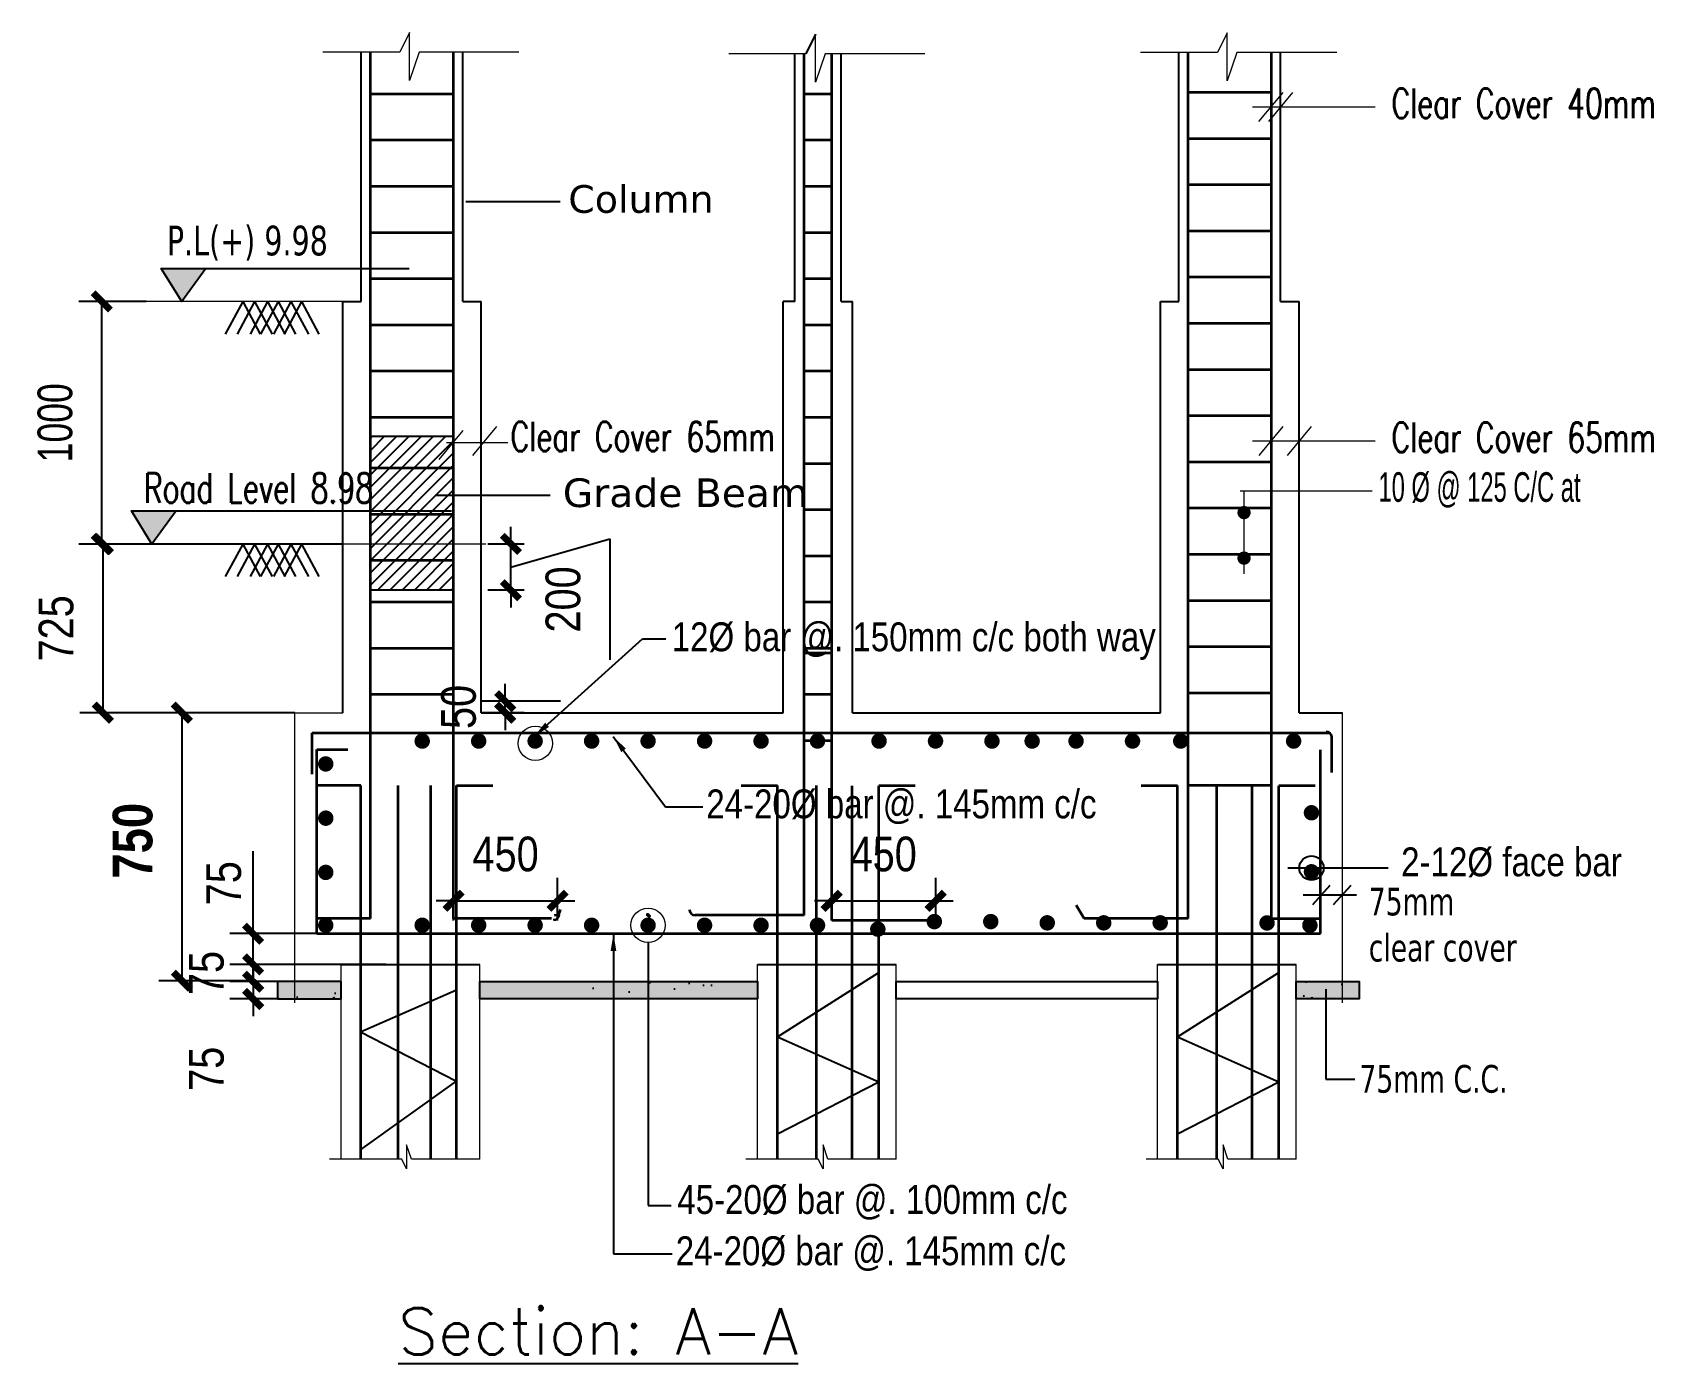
# Model space of a CAD drawing. Header units: millimetres. Extents: x 6239764 to 13047540, y 367704 to 979893.
# Drawn here: x 6240347 to 6247361, y 475614 to 481377 of the extents above; entities that cross this region are included whole.
import ezdxf

# ---------------------------------------------------------------- set-up
doc = ezdxf.new("R2010")
doc.units = ezdxf.units.MM
doc.header["$LTSCALE"] = 300
doc.linetypes.add('DASHED2', pattern=[0.375, 0.25, -0.125])
for name, color, linetype, lineweight in [('covering', 7, 'Continuous', 15), ('dimension', 194, 'Continuous', 20), ('ROD', 10, 'Continuous', 35)]:
    doc.layers.add(name, color=color, linetype=linetype, lineweight=lineweight)
doc.layers.add('DIM', color=4, linetype='Continuous')
doc.styles.add('AFTXT', font='')
doc.styles.add('NARROW', font='ARIALN.TTF')
doc.styles.get("Standard").update_dxf_attribs({"font": 'txt8.shx', "width": 0.7, "bigfont": 'hztxt_ii.shx'})
doc.styles.add('TEXT', font='swisscl.ttf')
doc.styles.add('ver', font='verdana.ttf')
doc.styles.get('AFTXT').set_extended_font_data('Romans.shx')
doc.linetypes.add('ZIGZAG', pattern='A,0.0001,-0.2,[131,ltypeshp.shx,S=0.2,R=0,X=-0.2,Y=0],-0.4,[131,ltypeshp.shx,S=0.2,R=180,X=0.2,Y=0],-0.2', length=0.8001)
doc.dimstyles.new('1_8 N1', dxfattribs={"dimscale": 1.5, "dimtxt": 48, "dimasz": 36, "dimexe": 18, "dimexo": 18, "dimgap": 15, "dimtad": 1, "dimdec": 1, "dimzin": 3, "dimdsep": 46, "dimlunit": 4, "dimtxsty": 'TEXT', "dimblk": 'ARCHTICK', "dimcen": 5, "dimdle": 18, "dimclrd": 8, "dimclre": 8, "dimclrt": 256, "dimadec": 0, "dimazin": 0, "dimtfac": 1, "dimtdec": 1, "dimtix": 1, "dimtmove": 0, "dimatfit": 3, "dimfxl": 0.18, "dimtvp": 0.75, "dimtolj": 1, "dimtzin": 0, "dimlwe": -1, "dimarcsym": 0})
doc.dimstyles.new('IED-2', dxfattribs={"dimscale": 50, "dimtxt": 3, "dimasz": 0.5, "dimexe": 2, "dimexo": 0, "dimgap": 2.5, "dimtad": 1, "dimdec": 0, "dimzin": 0, "dimdsep": 46, "dimtxsty": 'AFTXT', "dimblk": '_DOT7', "dimcen": 0.09, "dimclre": 7, "dimclrt": 3, "dimadec": 0, "dimazin": 0, "dimtfac": 1, "dimtdec": 0, "dimtix": 1, "dimtmove": 0, "dimatfit": 3, "dimldrblk": '_DOT7', "dimfxl": 1, "dimtolj": 1, "dimtzin": 0, "dimarcsym": 0})

# ---------------------------------------------------------------- blocks, each defined once
blk = doc.blocks.new('_ArchTick')
at = {"color": 0, "linetype": 'ByBlock', "const_width": 0.4}
blk.add_lwpolyline([(-0.5, -0.5), (0.5, 0.5)], dxfattribs=at)
blk = doc.blocks.new('*D693')
at = {"color": 7, "lineweight": -2, "transparency": 16777216}
for p, q in [((6240839.3, 480212.1), (6240547.7, 480212.1)), ((6240786.1, 479162.1), (6240547.7, 479162.1))]:
    blk.add_line(p, q, dxfattribs=at)
at = {"color": 0, "lineweight": -2, "transparency": 16777216}
blk.add_line((6240647.7, 479162.1), (6240647.7, 480212.1), dxfattribs=at)
at = {"layer": 'Defpoints', "color": 0, "transparency": 16777216}
for p in [(6240647.7, 480212.1), (6240839.3, 480212.1), (6240786.1, 479162.1)]:
    blk.add_point(p, dxfattribs=at)
at = {"color": 0, "lineweight": -2, "transparency": 16777216, "xscale": 75, "yscale": 75, "zscale": 75}
for p, rotation in [((6240647.7, 480212.1), 90), ((6240647.7, 479162.1), 270)]:
    blk.add_blockref('_ArchTick', p, dxfattribs=dict(at, rotation=rotation))
at = {"color": 3, "transparency": 16777216, "insert": (6240445.9, 479687.1), "char_height": 150, "attachment_point": 5, "rotation": 90, "style": 'NARROW'}
blk.add_mtext('\\A1;{\\fSwis721 LtCn BT|b0|i0|c0|p34;1000}', dxfattribs=at)
blk = doc.blocks.new('_DOT7')
at = {"color": 7, "linetype": 'Continuous'}
blk.add_line((-0.5, 0), (-1, 0), dxfattribs=at)
at = {"color": 7, "linetype": 'Continuous', "const_width": 0.5}
blk.add_lwpolyline([(-0.25, 0, 1), (0.25, 0, 1), (-0.25, 0, 1)], format="xyb", dxfattribs=at)
blk = doc.blocks.new('*D694')
at = {"color": 7, "lineweight": -2, "transparency": 16777216}
for p, q in [((6241483.5, 478431.8), (6240894.6, 478431.8)), ((6241298.7, 477271.3), (6240894.6, 477271.3))]:
    blk.add_line(p, q, dxfattribs=at)
at = {"color": 0, "lineweight": -2, "transparency": 16777216}
blk.add_line((6240994.6, 478431.8), (6240994.6, 477271.3), dxfattribs=at)
at = {"layer": 'Defpoints', "color": 0, "transparency": 16777216}
for p in [(6241483.5, 478431.8), (6240994.6, 477271.3), (6241298.7, 477271.3, 0)]:
    blk.add_point(p, dxfattribs=at)
at = {"color": 0, "lineweight": -2, "transparency": 16777216, "xscale": 75, "yscale": 75, "zscale": 75}
for p, rotation in [((6240994.6, 478431.8), 90), ((6240994.6, 477271.3), 270)]:
    blk.add_blockref('_ArchTick', p, dxfattribs=dict(at, rotation=rotation))
at = {"color": 3, "transparency": 16777216, "insert": (6240782.1, 477877.7), "char_height": 150, "attachment_point": 5, "rotation": 90, "style": 'NARROW'}
blk.add_mtext('\\A1;{\\fArial Narrow|b1|i0|c0|p34;\\H1.143x;\\C2;750}', dxfattribs=at)
blk = doc.blocks.new('*D695')
at = {"color": 0, "lineweight": -2, "transparency": 16777216}
for p, q in [((6241302.7, 477475.2), (6241302.7, 477831.7)), ((6241302.7, 477342.4), (6241302.7, 477475.2))]:
    blk.add_line(p, q, dxfattribs=at)
at = {"color": 7, "lineweight": -2, "transparency": 16777216}
for p, q in [((6241877.9, 477475.2), (6241202.7, 477475.2)), ((6241877.9, 477342.4), (6241202.7, 477342.4))]:
    blk.add_line(p, q, dxfattribs=at)
at = {"layer": 'Defpoints', "color": 0, "transparency": 16777216}
for p in [(6241302.7, 477475.2), (6241877.9, 477475.2, 0), (6241877.9, 477342.4, 0)]:
    blk.add_point(p, dxfattribs=at)
at = {"color": 0, "lineweight": -2, "transparency": 16777216, "xscale": 75, "yscale": 75, "zscale": 75}
for p, rotation in [((6241302.7, 477475.2), 90), ((6241302.7, 477342.4), 270)]:
    blk.add_blockref('_ArchTick', p, dxfattribs=dict(at, rotation=rotation))
at = {"color": 3, "transparency": 16777216, "insert": (6241176.4, 477693.6), "char_height": 150, "attachment_point": 5, "rotation": 90, "style": 'NARROW'}
blk.add_mtext('\\A1;75', dxfattribs=at)
blk = doc.blocks.new('*D696')
at = {"color": 0, "lineweight": -2, "transparency": 16777216}
for p, q in [((6242418.9, 479162.1), (6242418.9, 479237.1)), ((6242418.9, 479062.1), (6242846.5, 479184.1)), ((6242418.9, 478962.1), (6242418.9, 479162.1)), ((6242418.9, 478962.1), (6242418.9, 479162.1)), ((6242846.5, 479184.1), (6242846.5, 478660.7)), ((6242418.9, 478962.1), (6242418.9, 478887.1))]:
    blk.add_line(p, q, dxfattribs=at)
at = {"color": 7, "lineweight": -2, "transparency": 16777216}
for p, q in [((6242476.3, 479162.1), (6242318.9, 479162.1)), ((6242476.3, 478962.1), (6242318.9, 478962.1))]:
    blk.add_line(p, q, dxfattribs=at)
at = {"layer": 'Defpoints', "color": 0, "transparency": 16777216}
for p in [(6242418.9, 479162.1), (6242476.3, 479162.1, 0), (6242476.3, 478962.1)]:
    blk.add_point(p, dxfattribs=at)
at = {"color": 0, "lineweight": -2, "transparency": 16777216, "xscale": 75, "yscale": 75, "zscale": 75}
for p, rotation in [((6242418.9, 479162.1), 270), ((6242418.9, 478962.1), 90)]:
    blk.add_blockref('_ArchTick', p, dxfattribs=dict(at, rotation=rotation))
at = {"color": 3, "transparency": 16777216, "insert": (6242644.9, 478922.4), "char_height": 150, "attachment_point": 5, "rotation": 90, "style": 'NARROW'}
blk.add_mtext('\\A1;200', dxfattribs=at)
blk = doc.blocks.new('*D697')
at = {"color": 0, "lineweight": -2, "transparency": 16777216}
for p, q in [((6242394.3, 478481.6), (6242394.3, 478556.6)), ((6242394.3, 478431.8), (6242394.3, 478481.6)), ((6242394.3, 478431.8), (6242394.3, 478356.8))]:
    blk.add_line(p, q, dxfattribs=at)
at = {"color": 7, "lineweight": -2, "transparency": 16777216}
for p, q in [((6242632.9, 478481.6), (6242294.3, 478481.6)), ((6242476.3, 478431.8), (6242294.3, 478431.8))]:
    blk.add_line(p, q, dxfattribs=at)
at = {"layer": 'Defpoints', "color": 0, "transparency": 16777216}
for p in [(6242394.3, 478481.6), (6242632.9, 478481.6, 0), (6242476.3, 478431.8, 0)]:
    blk.add_point(p, dxfattribs=at)
at = {"color": 0, "lineweight": -2, "transparency": 16777216, "xscale": 75, "yscale": 75, "zscale": 75}
for p, rotation in [((6242394.3, 478481.6), 270), ((6242394.3, 478431.8), 90)]:
    blk.add_blockref('_ArchTick', p, dxfattribs=dict(at, rotation=rotation))
at = {"color": 3, "transparency": 16777216, "insert": (6242192.7, 478456.7), "char_height": 150, "attachment_point": 5, "rotation": 90, "style": 'NARROW'}
blk.add_mtext('\\A1;50', dxfattribs=at)
blk = doc.blocks.new('*D698')
at = {"color": 7, "lineweight": -2, "transparency": 16777216}
for p, q in [((6243807.3, 477531.8), (6243807.3, 477717.5)), ((6244257.4, 477531.8), (6244257.4, 477717.5))]:
    blk.add_line(p, q, dxfattribs=at)
at = {"color": 0, "lineweight": -2, "transparency": 16777216}
for p, q in [((6243807.3, 477617.5), (6243732.3, 477617.5)), ((6243807.3, 477617.5), (6244257.4, 477617.5)), ((6244257.4, 477617.5), (6244332.4, 477617.5))]:
    blk.add_line(p, q, dxfattribs=at)
at = {"layer": 'Defpoints', "color": 0, "transparency": 16777216}
for p in [(6244257.4, 477617.5), (6243807.3, 477531.8, 0), (6244257.4, 477531.8, 0)]:
    blk.add_point(p, dxfattribs=at)
at = {"color": 0, "lineweight": -2, "transparency": 16777216, "xscale": 75, "yscale": 75, "zscale": 75}
blk.add_blockref('_ArchTick', (6243807.3, 477617.5), dxfattribs=at)
at = {"color": 0, "lineweight": -2, "transparency": 16777216, "xscale": 75, "yscale": 75, "zscale": 75, "rotation": 180}
blk.add_blockref('_ArchTick', (6244257.4, 477617.5), dxfattribs=at)
at = {"color": 3, "transparency": 16777216, "insert": (6244032.4, 477819.1), "char_height": 150, "attachment_point": 5, "style": 'NARROW'}
blk.add_mtext('\\A1;450', dxfattribs=at)
blk = doc.blocks.new('*D703')
at = {"color": 0, "lineweight": -2, "transparency": 16777216}
for p, q in [((6241302.7, 477342.4), (6241302.7, 477417.4)), ((6241302.7, 477342.4), (6241302.7, 477267.4)), ((6241302.7, 477267.4), (6241302.7, 477192.4))]:
    blk.add_line(p, q, dxfattribs=at)
at = {"color": 7, "lineweight": -2, "transparency": 16777216}
for p, q in [((6241683.5, 477342.4), (6241202.7, 477342.4)), ((6241408.5, 477267.4), (6241202.7, 477267.4))]:
    blk.add_line(p, q, dxfattribs=at)
at = {"layer": 'Defpoints', "color": 0, "transparency": 16777216}
for p in [(6241683.5, 477342.4, 0), (6241302.7, 477267.4), (6241408.5, 477267.4, 0)]:
    blk.add_point(p, dxfattribs=at)
at = {"color": 0, "lineweight": -2, "transparency": 16777216, "xscale": 75, "yscale": 75, "zscale": 75}
for p, rotation in [((6241302.7, 477342.4), 270), ((6241302.7, 477267.4), 90)]:
    blk.add_blockref('_ArchTick', p, dxfattribs=dict(at, rotation=rotation))
at = {"color": 3, "transparency": 16777216, "insert": (6241101.4, 477304.9), "char_height": 150, "attachment_point": 5, "rotation": 90, "style": 'NARROW'}
blk.add_mtext('\\A1;75', dxfattribs=at)
blk = doc.blocks.new('*D704')
at = {"color": 0, "lineweight": -2, "transparency": 16777216}
for p, q in [((6241302.7, 477267.4), (6241302.7, 477342.4)), ((6241302.7, 477267.4), (6241302.7, 477192.4)), ((6241302.7, 477192.4), (6241302.7, 477117.4))]:
    blk.add_line(p, q, dxfattribs=at)
at = {"color": 7, "lineweight": -2, "transparency": 16777216}
for p, q in [((6241415.2, 477267.4), (6241202.7, 477267.4)), ((6241415.2, 477192.4), (6241202.7, 477192.4))]:
    blk.add_line(p, q, dxfattribs=at)
at = {"layer": 'Defpoints', "color": 0, "transparency": 16777216}
for p in [(6241415.2, 477267.4), (6241302.7, 477192.4), (6241415.2, 477192.4, 0)]:
    blk.add_point(p, dxfattribs=at)
at = {"color": 0, "lineweight": -2, "transparency": 16777216, "xscale": 75, "yscale": 75, "zscale": 75}
for p, rotation in [((6241302.7, 477267.4), 270), ((6241302.7, 477192.4), 90)]:
    blk.add_blockref('_ArchTick', p, dxfattribs=dict(at, rotation=rotation))
at = {"color": 3, "transparency": 16777216, "insert": (6241101.4, 476890.1), "char_height": 150, "attachment_point": 5, "rotation": 90, "style": 'NARROW'}
blk.add_mtext('\\A1;75', dxfattribs=at)
blk = doc.blocks.new('*D710')
at = {"color": 7, "lineweight": -2, "transparency": 16777216}
for p, q in [((6242170.6, 477531.8), (6242170.6, 477717.5)), ((6242620.7, 477531.8), (6242620.7, 477717.5))]:
    blk.add_line(p, q, dxfattribs=at)
at = {"color": 0, "lineweight": -2, "transparency": 16777216}
for p, q in [((6242170.6, 477617.5), (6242095.6, 477617.5)), ((6242170.6, 477617.5), (6242620.7, 477617.5)), ((6242620.7, 477617.5), (6242695.7, 477617.5))]:
    blk.add_line(p, q, dxfattribs=at)
at = {"layer": 'Defpoints', "color": 0, "transparency": 16777216}
for p in [(6242620.7, 477617.5), (6242170.6, 477531.8, 0), (6242620.7, 477531.8, 0)]:
    blk.add_point(p, dxfattribs=at)
at = {"color": 0, "lineweight": -2, "transparency": 16777216, "xscale": 75, "yscale": 75, "zscale": 75}
blk.add_blockref('_ArchTick', (6242170.6, 477617.5), dxfattribs=at)
at = {"color": 0, "lineweight": -2, "transparency": 16777216, "xscale": 75, "yscale": 75, "zscale": 75, "rotation": 180}
blk.add_blockref('_ArchTick', (6242620.7, 477617.5), dxfattribs=at)
at = {"color": 3, "transparency": 16777216, "insert": (6242395.7, 477819.1), "char_height": 150, "attachment_point": 5, "style": 'NARROW'}
blk.add_mtext('\\A1;450', dxfattribs=at)
blk = doc.blocks.new('*D711')
at = {"color": 7, "lineweight": -2, "transparency": 16777216}
for p, q in [((6241690.6, 479162.1), (6240552.2, 479162.1)), ((6241483.5, 478431.8), (6240552.2, 478431.8))]:
    blk.add_line(p, q, dxfattribs=at)
at = {"color": 0, "lineweight": -2, "transparency": 16777216}
blk.add_line((6240652.2, 479162.1), (6240652.2, 478431.8), dxfattribs=at)
at = {"layer": 'Defpoints', "color": 0, "transparency": 16777216}
for p in [(6241690.6, 479162.1, 0), (6240652.2, 478431.8), (6241483.5, 478431.8)]:
    blk.add_point(p, dxfattribs=at)
at = {"color": 0, "lineweight": -2, "transparency": 16777216, "xscale": 75, "yscale": 75, "zscale": 75}
for p, rotation in [((6240652.2, 479162.1), 90), ((6240652.2, 478431.8), 270)]:
    blk.add_blockref('_ArchTick', p, dxfattribs=dict(at, rotation=rotation))
at = {"color": 3, "transparency": 16777216, "insert": (6240450.6, 478796.9), "char_height": 150, "attachment_point": 5, "rotation": 90, "style": 'NARROW'}
blk.add_mtext('\\A1;725', dxfattribs=at)

msp = doc.modelspace()

# ---------------------------------------------------------------- hatches: boundary and pattern name
h = msp.add_hatch()
h.set_pattern_fill('ANSI31', color=256, scale=299.999995, style=0)
h.set_pattern_definition([(45, (2282532.904, 1123130.6), (-26.51650382, 26.51650382), [])])
h.paths.add_polyline_path([(6241810.6, 478962.1), (6241937.1, 478962.1), (6241937.1, 479629), (6241810.6, 479629)])
h.paths.add_polyline_path([(6241937.1, 478962.1), (6242061.2, 478962.1), (6242061.2, 479629), (6241937.1, 479629)])
h.paths.add_polyline_path([(6242061.2, 478962.1), (6242170.6, 478962.1), (6242170.6, 479629), (6242061.2, 479629)])
edge = h.paths.add_edge_path()
edge.add_line((6242170.6, 478962.1), (6242170.6, 478962.1))
edge.add_line((6242170.6, 478962.1), (6242170.6, 479629))
edge.add_line((6242159.7, 479629), (6242181.5, 479629))
edge.add_line((6242170.6, 479629), (6242170.6, 478962.1))
at = {"lineweight": 25}
h = msp.add_hatch(dxfattribs=at)
h.set_pattern_fill('AR-CONC', color=9, scale=50)
h.set_pattern_definition([(50, (6085549.54, 783888.06), (358.6301, -31.37607), [37.5, -412.5]), (355, (6085549.54, 783888.06), (-69.37567, 376.09607), [30, -330]), (100.45144, (6085579.43, 783885.44), (289.25442, 344.72), [31.8701, -350.57106]), (46.1842, (6085549.54, 783988.06), (533.62067, -82.75964), [56.25, -618.75]), (96.63564, (6085594, 783981.16), (467.331, 487.0593), [47.8052, -525.8569]), (351.18416, (6085549.54, 783988.06), (467.331, 487.0593), [45, -495]), (21, (6085599.54, 783963.06), (298.45353, -201.30945), [37.5, -412.5]), (326, (6085599.54, 783963.06), (121.65767, 362.57502), [30, -330]), (71.45144, (6085624.4, 783946.3), (420.1112, 161.26558), [31.8701, -350.57106]), (37.5, (6085549.54, 783888.06), (6.07993, 166.446927), [0, -326, 0, -335, 0, -331.25]), (7.5, (6085549.54, 783888.06), (131.53477, 197.20586), [0, -191, 0, -318.5, 0, -126.25]), (327.5, (6085438.04, 783888.06), (266.91122, -11.277436), [0, -125, 0, -390, 0, -517.5]), (317.5, (6085388.04, 783888.06), (291.59308, 50.05249), [0, -162.5, 0, -259, 0, -367.5])])
h.paths.add_polyline_path([(6242283.5, 477267.4), (6243485.9, 477267.4), (6243485.9, 477192.4), (6242283.5, 477192.4)])
h.paths.add_polyline_path([(6245817.9, 477267.4), (6246090.5, 477267.4), (6246090.5, 477192.4), (6245817.9, 477192.4)])
h.paths.add_polyline_path([(6241683.5, 477267.4), (6241408.5, 477267.4), (6241408.5, 477192.4), (6241683.5, 477192.4)])
h = msp.add_hatch(dxfattribs=at)
h.set_pattern_fill('AR-CONC', color=9, scale=20)
h.set_pattern_definition([(50, (6085549.54, 783980.14), (143.452037, -12.550427), [15, -165]), (355, (6085549.54, 783980.14), (-27.750267, 150.438427), [12, -132]), (100.451444, (6085561.5, 783979.1), (115.70177, 137.888), [12.74804, -140.22842]), (46.1842, (6085549.54, 784020.14), (213.44827, -33.10386), [22.5, -247.5]), (96.635635, (6085567.33, 784017.39), (186.93239, 194.82372), [19.12207, -210.34275]), (351.184164, (6085549.54, 784020.14), (186.93239, 194.82372), [18, -198]), (21, (6085569.54, 784010.14), (119.38141, -80.52378), [15, -165]), (326, (6085569.54, 784010.14), (48.663066, 145.03001), [12, -132]), (71.451445, (6085579.49, 784003.43), (168.044475, 64.50623), [12.74804, -140.22842]), (37.5, (6085549.54, 783980.144), (2.431971, 66.578771), [0, -130.4, 0, -134, 0, -132.5]), (7.5, (6085549.54, 783980.144), (52.613907, 78.882342), [0, -76.4, 0, -127.4, 0, -50.5]), (327.5, (6085504.94, 783980.144), (106.764487, -4.510974), [0, -50, 0, -156, 0, -207]), (317.5, (6085484.94, 783980.14), (116.637234, 20.020996), [0, -65, 0, -103.6, 0, -147])])
h.paths.add_polyline_path([(6245817.9, 477267.4), (6246090.5, 477267.4), (6246090.5, 477192.4), (6245817.9, 477192.4)])
h.paths.add_polyline_path([(6242283.5, 477267.4), (6243485.9, 477267.4), (6243485.9, 477192.4), (6242283.5, 477192.4)])
h.paths.add_polyline_path([(6241683.5, 477267.4), (6241408.5, 477267.4), (6241408.5, 477192.4), (6241683.5, 477192.4)])
at = {"layer": 'DIM', "ltscale": 3}
for points in [[(6241098.5, 480355.4), (6240904.6, 480355.4), (6240993.6, 480212.1)], [(6240969.5, 479305.4), (6240775.7, 479305.4), (6240864.6, 479162.1)]]:
    msp.add_hatch(color=256, dxfattribs=at).paths.add_polyline_path(points)
at = {"layer": 'ROD'}
h = msp.add_hatch(dxfattribs=at)
h.set_pattern_fill('ANSI31', color=256)
h.set_pattern_definition([(45, (6076160.75243, 783956.15436), (-0.08838834765, 0.08838834765), [])])
h.paths.add_polyline_path([(6243021, 477554.7, 1), (6243008.3, 477554.7, 1)])

# ---------------------------------------------------------------- linework, layer by layer
at = {"lineweight": 25}
for p, q in [((6243737.5, 481370.1), (6243695.1, 481284.6)), ((6241770.6, 480212.1, 0), (6241770.6, 481291.7, 0)), ((6242210.6, 480212.1, 0), (6242210.6, 481291.8, 0)), ((6243647.9, 480212.1), (6243647.9, 481284.6)), ((6243847.9, 480212.1), (6243847.9, 481284.7)), ((6245310.6, 480212.1, 0), (6245310.6, 481290.1, 0)), ((6245750.6, 480212.1, 0), (6245750.6, 481290.2, 0)), ((6241690.6, 478431.8, 0), (6241690.6, 480212.1, 0)), ((6241690.6, 480212.1, 0), (6241770.6, 480212.1, 0)), ((6242210.6, 480212.1, 0), (6242290.6, 480212.1, 0)), ((6242290.6, 478431.8, 0), (6242290.6, 480212.1, 0)), ((6243597.9, 478431.8), (6243597.9, 480212.1)), ((6243647.9, 480212.1), (6243597.9, 480212.1)), ((6243847.9, 480212.1), (6243897.9, 480212.1)), ((6243897.9, 478431.8), (6243897.9, 480212.1)), ((6245230.6, 478431.8, 0), (6245230.6, 480212.1, 0)), ((6245230.6, 480212.1), (6245310.6, 480212.1, 0)), ((6245750.6, 480212.1), (6245830.6, 480212.1, 0)), ((6245830.6, 478431.8, 0), (6245830.6, 480212.1, 0)), ((6242290.6, 478431.8, 0), (6243597.9, 478431.8, 0)), ((6243897.9, 478431.8, 0), (6245230.6, 478431.8, 0)), ((6245830.6, 478431.8, 0), (6246017.9, 478431.8, 0)), ((6243087.6, 478023.9), (6243248.9, 478023.9)), ((6242171.2, 477540.2, 0), (6242471.2, 477540.2, 0))]:
    msp.add_line(p, q, dxfattribs=at)
at = {"lineweight": 0}
for p, q in [((6245759.5, 481116.7, 0), (6245655.5, 480991.4, 0)), ((6245801.9, 481116.7, 0), (6245697.9, 480991.4, 0)), ((6245628.9, 481054.9, 0), (6246159.8, 481054.9, 0)), ((6242210.6, 479653.9), (6242106.6, 479528.5)), ((6242356.6, 479670.9, 0), (6242252.6, 479545.6, 0)), ((6245759.8, 479670.9, 0), (6245655.8, 479545.6, 0)), ((6245882.6, 479670.9, 0), (6245778.6, 479545.6, 0)), ((6242140.1, 479602.3, 0), (6242405.6, 479602.3, 0)), ((6245629.2, 479609.1, 0), (6246160.1, 479609.1, 0)), ((6245575.8, 479391.7), (6246147.2, 479391.7)), ((6245592.2, 479033.1), (6245592.2, 479391.7))]:
    msp.add_line(p, q, dxfattribs=at)
at = {"lineweight": 0, "ltscale": 1500}
for p, q in [((6241690.6, 480212.1, 0), (6240839.3, 480212.1)), ((6242310.4, 479162.1), (6240786.1, 479162.1))]:
    msp.add_line(p, q, dxfattribs=at)
at = {"color": 7, "lineweight": 25}
for p, q in [((6241257.7, 480212.1), (6241182.3, 480071.4, 0)), ((6241309.4, 480212.1), (6241234, 480071.4, 0)), ((6241257.7, 480212.1), (6241333.2, 480071.4, 0)), ((6241365.1, 480212.1), (6241289.7, 480071.4, 0)), ((6241309.4, 480212.1), (6241384.8, 480071.4, 0)), ((6241410.8, 480212.1), (6241335.4, 480071.4, 0)), ((6241365.1, 480212.1), (6241440.5, 480071.4, 0)), ((6241466.5, 480212.1), (6241391.1, 480071.4, 0)), ((6241410.8, 480212.1), (6241486.2, 480071.4, 0)), ((6241512.2, 480212.1), (6241436.8, 480071.4, 0)), ((6241466.5, 480212.1), (6241541.9, 480071.4, 0)), ((6241512.2, 480212.1), (6241587.6, 480071.4, 0)), ((6241257.7, 479162.1), (6241182.3, 479021.4, 0)), ((6241309.4, 479162.1), (6241234, 479021.4, 0)), ((6241257.7, 479162.1), (6241333.2, 479021.4, 0)), ((6241365.1, 479162.1), (6241289.7, 479021.4, 0)), ((6241309.4, 479162.1), (6241384.8, 479021.4, 0)), ((6241410.8, 479162.1), (6241335.4, 479021.4, 0)), ((6241365.1, 479162.1), (6241440.5, 479021.4, 0)), ((6241466.5, 479162.1), (6241391.1, 479021.4, 0)), ((6241410.8, 479162.1), (6241486.2, 479021.4, 0)), ((6241512.2, 479162.1), (6241436.8, 479021.4, 0)), ((6241466.5, 479162.1), (6241541.9, 479021.4, 0)), ((6241512.2, 479162.1), (6241587.6, 479021.4, 0)), ((6245781.7, 477759.7, 0), (6246215.6, 477759.7, 0))]:
    msp.add_line(p, q, dxfattribs=at)
for p, q in [((6245889.9, 477601.9, 0), (6245965.7, 477684.7, 0)), ((6245979.9, 477601.9, 0), (6246055.8, 477684.7, 0)), ((6245848.5, 477643.3, 0), (6246078.7, 477643.3, 0))]:
    msp.add_line(p, q)
at = {"lineweight": 0, "const_width": 28.7}
for points in [[(6245577.8, 479298.1, 1), (6245606.5, 479298.1, 1)], [(6245577.8, 479101.2, 1), (6245606.5, 479101.2, 1)]]:
    msp.add_lwpolyline(points, format="xyb", close=True, dxfattribs=at)
at = {"lineweight": 25}
for points in [[(6241683.5, 477267.4), (6241408.5, 477267.4), (6241408.5, 477192.4), (6241683.5, 477192.4)], [(6242283.5, 477267.4), (6243485.9, 477267.4), (6243485.9, 477192.4), (6242283.5, 477192.4)], [(6244085.9, 477267.4), (6245217.9, 477267.4), (6245217.9, 477192.4), (6244085.9, 477192.4)]]:
    msp.add_lwpolyline(points, close=True, dxfattribs=at)
at = {"lineweight": 25, "elevation": 0}
msp.add_lwpolyline([(6245817.9, 477267.4), (6246090.5, 477267.4), (6246090.5, 477192.4), (6245817.9, 477192.4)], close=True, dxfattribs=at)
at = {"color": 7, "lineweight": 25}
msp.add_circle((6245884.1, 477759.7, 0), 52.5, dxfattribs=at)
at = {"layer": 'covering', "lineweight": 0, "ltscale": 1500}
for p, q in [((6241483.5, 477175.3), (6241483.5, 478431.8)), ((6241483.5, 478431.8), (6241690.6, 478431.8)), ((6242290.6, 478431.8), (6242476.3, 478431.8)), ((6246017.9, 477175.3, 0), (6246017.9, 478431.8, 0)), ((6241683.5, 476499.1), (6241683.5, 477342.4)), ((6241683.5, 476499.1), (6241683.5, 477342.4)), ((6242183.5, 476499.1), (6242183.5, 477342.4)), ((6242283.5, 476499.1), (6242283.5, 477342.4)), ((6243485.9, 476499.1), (6243485.9, 477342.4)), ((6244085.9, 476499.1), (6244085.9, 477342.4)), ((6245217.9, 476499.1, 0), (6245217.9, 477342.4, 0)), ((6245817.9, 476499.1, 0), (6245817.9, 477342.4, 0))]:
    msp.add_line(p, q, dxfattribs=at)
at = {"layer": 'covering', "linetype": 'DASHED2', "lineweight": 0, "ltscale": 1500, "elevation": 0}
for points in [[(6242453.3, 481291.8), (6242021.4, 481291.8), (6241979.6, 481169), (6241979.6, 481377.2), (6241937.2, 481291.7), (6241604, 481291.7)], [(6245993.3, 481290.2), (6245561.4, 481290.2), (6245519.6, 481167.4), (6245519.6, 481375.5), (6245477.2, 481290), (6245144, 481290.1)], [(6244085.9, 476499.1), (6243790.6, 476499.1), (6243769.7, 476560.5), (6243769.7, 476456.4), (6243748.6, 476499.1), (6243435.9, 476499.1)], [(6245817.9, 476499.1), (6245522.7, 476499.1), (6245501.8, 476560.5), (6245501.8, 476456.4), (6245480.6, 476499.1), (6245167.9, 476499.1)]]:
    msp.add_lwpolyline(points, dxfattribs=at)
at = {"layer": 'covering', "linetype": 'DASHED2', "lineweight": 0, "ltscale": 1500}
for points in [[(6244211.1, 481284.7), (6243779.3, 481284.7), (6243737.5, 481161.9), (6243737.5, 481370.1)], [(6243695.1, 481284.6), (6243361.8, 481284.7)], [(6242283.5, 476499.1), (6241988.3, 476499.1), (6241967.4, 476560.5), (6241967.4, 476456.4), (6241946.2, 476499.2), (6241633.5, 476499.1)]]:
    msp.add_lwpolyline(points, dxfattribs=at)
at = {"layer": 'DIM'}
msp.add_line((6242988.3, 478752), (6243088.9, 478752), dxfattribs=at)
at = {"layer": 'DIM', "linetype": 'ZIGZAG', "ltscale": 0.1}
for p, q in [((6241683.5, 477342.4), (6242283.5, 477342.4)), ((6243485.9, 477342.4), (6244085.9, 477342.4)), ((6245217.9, 477342.4, 0), (6245817.9, 477342.4, 0))]:
    msp.add_line(p, q, dxfattribs=at)
at = {"layer": 'DIM', "ltscale": 3}
for points in [[(6241098.3, 480355.2), (6240993.6, 480212.1), (6240904.6, 480355.4), (6241978.8, 480355.4)], [(6240969.3, 479305.2), (6240864.6, 479162.1), (6240775.7, 479305.4), (6242162.1, 479305.4)]]:
    msp.add_lwpolyline(points, dxfattribs=at)
at = {"layer": 'DIM', "elevation": 0}
msp.add_lwpolyline([(6241810.6, 479629), (6242170.6, 479629), (6242170.6, 478962.1), (6241810.6, 478962.1)], close=True, dxfattribs=at)
at = {"layer": 'dimension', "lineweight": 20, "ltscale": 100}
for centre in [(6242524.5, 478299.2), (6243012.5, 477511.5)]:
    msp.add_circle(centre, 74.3, dxfattribs=at)
at = {"layer": 'ROD'}
for p, q in [((6241810.6, 477540.2, 0), (6241810.6, 481291.7, 0)), ((6242170.6, 477540.3, 0), (6242170.6, 481291.8, 0)), ((6243687.9, 477554.7), (6243687.9, 481284.6)), ((6243807.9, 477531.8), (6243807.9, 481284.7)), ((6245350.6, 477540.2, 0), (6245350.6, 481290.1, 0)), ((6245710.6, 477540.2, 0), (6245710.6, 481290.2, 0)), ((6241810.6, 481111.4, 0), (6242170.6, 481111.4, 0)), ((6243687.9, 481111.4), (6243807.9, 481111.4)), ((6245350.6, 481118.3, 0), (6245710.6, 481118.3, 0)), ((6241810.6, 480911.4, 0), (6242170.6, 480911.4, 0)), ((6243687.9, 480911.4), (6243807.9, 480911.4)), ((6245350.6, 480918.3, 0), (6245710.6, 480918.3, 0)), ((6241810.6, 480711.4, 0), (6242170.6, 480711.4, 0)), ((6243687.9, 480711.4), (6243807.9, 480711.4)), ((6245350.6, 480718.3, 0), (6245710.6, 480718.3, 0)), ((6241810.6, 480511.4, 0), (6242170.6, 480511.4, 0)), ((6243687.9, 480511.4), (6243807.9, 480511.4)), ((6245350.6, 480518.3, 0), (6245710.6, 480518.3, 0)), ((6241810.6, 480311.4, 0), (6242170.6, 480311.4, 0)), ((6243687.9, 480311.4), (6243807.9, 480311.4)), ((6245350.6, 480318.3, 0), (6245710.6, 480318.3, 0)), ((6241810.6, 480111.4, 0), (6242170.6, 480111.4, 0)), ((6243687.9, 480111.4), (6243807.9, 480111.4)), ((6245350.6, 480118.3, 0), (6245710.6, 480118.3, 0)), ((6245350.6, 479918.3, 0), (6245710.6, 479918.3, 0)), ((6241810.6, 479911.4, 0), (6242170.6, 479911.4, 0)), ((6243687.9, 479911.4), (6243807.9, 479911.4)), ((6241810.6, 479711.4, 0), (6242170.6, 479711.4, 0)), ((6243687.9, 479711.4), (6243807.9, 479711.4)), ((6245350.6, 479718.3, 0), (6245710.6, 479718.3, 0)), ((6243687.9, 479511.4), (6243807.9, 479511.4)), ((6245350.6, 479518.3, 0), (6245710.6, 479518.3, 0)), ((6241810.6, 479491.7, 0), (6242170.6, 479491.7, 0)), ((6241810.6, 479291.7, 0), (6242170.6, 479291.7, 0)), ((6243687.9, 479311.4), (6243807.9, 479311.4)), ((6245350.6, 479318.3, 0), (6245710.6, 479318.3, 0)), ((6241810.6, 479091.7, 0), (6242170.6, 479091.7, 0)), ((6243687.9, 479111.4), (6243807.9, 479111.4)), ((6245350.6, 479118.3, 0), (6245710.6, 479118.3, 0)), ((6241810.6, 478911.4, 0), (6242170.6, 478911.4, 0)), ((6243687.9, 478911.4), (6243807.9, 478911.4)), ((6245350.6, 478918.3, 0), (6245710.6, 478918.3, 0)), ((6241810.6, 478711.4, 0), (6242170.6, 478711.4, 0)), ((6243687.9, 478711.4), (6243807.9, 478711.4)), ((6243687.9, 478691.7), (6243807.9, 478691.7)), ((6245350.6, 478718.3, 0), (6245710.6, 478718.3, 0)), ((6245350.6, 478518.3, 0), (6245710.6, 478518.3, 0)), ((6241810.6, 478511.4, 0), (6242170.6, 478511.4, 0)), ((6243687.9, 478511.4), (6243807.9, 478511.4)), ((6241558.5, 478345.3), (6245961.7, 478345.3)), ((6243687.9, 478311.4), (6243807.9, 478311.4)), ((6245972.8, 478172.9, 0), (6245972.8, 478327.6, 0)), ((6241578.5, 477475.2), (6241578.5, 478272.8)), ((6241578.5, 478272.8), (6241712.3, 478272.8)), ((6245922.9, 477475.2, 0), (6245922.9, 478271, 0)), ((6241769.1, 478116.1), (6241581.1, 478116.1)), ((6241769.1, 476499.1), (6241769.1, 478116.1)), ((6241930.1, 476499.1), (6241930.1, 478116.1)), ((6242072.4, 476499.1), (6242072.4, 478116.1)), ((6242183.4, 476499.1), (6242183.4, 478116.1)), ((6242341, 478114.5), (6242183.4, 478114.5)), ((6243572.4, 478114.5), (6243414.7, 478114.5)), ((6243572.4, 476499.1), (6243572.4, 478116.1)), ((6243742.1, 476499.1), (6243742.1, 478116.1)), ((6243895.8, 476499.1), (6243895.8, 478114.5)), ((6244010.9, 476499.1), (6244010.9, 478114.5)), ((6244168.6, 478114.5), (6244010.9, 478114.5)), ((6245304.4, 478114.5, 0), (6245146.7, 478114.5, 0)), ((6245304.4, 476499.1, 0), (6245304.4, 478116.1, 0)), ((6245350.6, 478118.3, 0), (6245710.6, 478118.3, 0)), ((6245474.1, 476499.1, 0), (6245474.1, 478116.1, 0)), ((6245627.9, 476499.1, 0), (6245627.9, 478114.5, 0)), ((6245900.6, 478114.5, 0), (6245742.9, 478114.5, 0)), ((6245742.9, 476499.1, 0), (6245742.9, 478114.5, 0)), ((6241810.6, 477540.2), (6241578.5, 477540.2)), ((6242595.1, 477540.3), (6242170.1, 477540.3)), ((6243687.9, 477554.7), (6243216.1, 477554.7)), ((6244900.6, 477540.2), (6244865.5, 477598)), ((6245350.6, 477540.2), (6244900.6, 477540.2)), ((6245710.6, 477540.2, 0), (6245922.9, 477540.2, 0)), ((6241578.5, 477475.2), (6245922.9, 477475.2, 0)), ((6244232.4, 477531.8), (6243807.3, 477531.8))]:
    msp.add_line(p, q, dxfattribs=at)
at = {"layer": 'ROD', "lineweight": 25}
for p, q in [((6243572.4, 477027.9), (6244010.9, 477306.8)), ((6245304.4, 477027.9, 0), (6245742.9, 477306.8, 0)), ((6241767, 477050.6), (6242183.4, 477231.7)), ((6241767, 477050.6), (6242183.5, 476836.7)), ((6243572.4, 477027.9), (6244010.9, 476833.3)), ((6245304.4, 477027.9, 0), (6245742.9, 476833.3, 0)), ((6241767, 476539.3), (6242183.5, 476836.7)), ((6243572.4, 476609.1), (6244010.9, 476833.3)), ((6245304.4, 476609.1, 0), (6245742.9, 476833.3, 0))]:
    msp.add_line(p, q, dxfattribs=at)
at = {"layer": 'ROD'}
msp.add_lwpolyline([(6241556.5, 478345.3), (6241556.5, 478165.6)], dxfattribs=at)
at = {"layer": 'ROD', "const_width": 33.4}
for points in [[(6242051.5, 478309.1, -1), (6242018, 478309.1, -1)], [(6242295.9, 478309.1, -1), (6242262.5, 478309.1, -1)], [(6242540.3, 478309.1, -1), (6242506.9, 478309.1, -1)], [(6242784.8, 478309.1, -1), (6242751.4, 478309.1, -1)], [(6243029.2, 478309.1, -1), (6242995.8, 478309.1, -1)], [(6243273.7, 478309.1, -1), (6243240.3, 478309.1, -1)], [(6243518.1, 478309.1, -1), (6243484.7, 478309.1, -1)], [(6243762.6, 478309.1, -1), (6243729.2, 478309.1, -1)], [(6241634, 478210, -1), (6241600.6, 478210, -1)], [(6241634, 477975.2, -1), (6241600.6, 477975.2, -1)], [(6241634, 477740.5, -1), (6241600.6, 477740.5, -1)], [(6241634, 477511.5, -1), (6241600.6, 477511.5, -1)], [(6242051.5, 477511.5, -1), (6242018, 477511.5, -1)], [(6242295.9, 477511.5, -1), (6242262.5, 477511.5, -1)], [(6242540.3, 477511.5, -1), (6242506.9, 477511.5, -1)], [(6242784.8, 477511.5, -1), (6242751.4, 477511.5, -1)], [(6243029.2, 477511.5, -1), (6242995.8, 477511.5, -1)], [(6243273.7, 477511.5, -1), (6243240.3, 477511.5, -1)], [(6243518.1, 477511.5, -1), (6243484.7, 477511.5, -1)], [(6243762.6, 477511.5, -1), (6243729.2, 477511.5, -1)], [(6244268.2, 477527.4, -1), (6244234.8, 477527.4, -1)], [(6244512.6, 477527.4, -1), (6244479.2, 477527.4, -1)], [(6244757.1, 477522, -1), (6244723.6, 477522, -1)], [(6245001.5, 477522, -1), (6244968.1, 477522, -1)], [(6245245.9, 477522, -1), (6245212.5, 477522, -1)], [(6245708.4, 477521.6, -1), (6245675, 477521.6, -1)], [(6244023.7, 477494.8, -1), (6243990.3, 477494.8, -1)]]:
    msp.add_lwpolyline(points, format="xyb", close=True, dxfattribs=at)
at = {"layer": 'ROD', "const_width": 33.4, "elevation": 0}
for points in [[(6244029, 478309.1, -1), (6243995.5, 478309.1, -1)], [(6244273.4, 478309.1, -1), (6244240, 478309.1, -1)], [(6244517.8, 478309.1, -1), (6244484.4, 478309.1, -1)], [(6244691.6, 478309.1, -1), (6244658.2, 478309.1, -1)], [(6244881.7, 478309.1, -1), (6244848.3, 478309.1, -1)], [(6245126.1, 478309.1, -1), (6245092.7, 478309.1, -1)], [(6245334.7, 478309.1, -1), (6245301.3, 478309.1, -1)], [(6245823.6, 478309.1, -1), (6245790.2, 478309.1, -1)], [(6245867.4, 477998.6, 1), (6245900.8, 477998.6, 1)], [(6245867.4, 477743, 1), (6245900.8, 477743, 1)], [(6245894, 477511.5, -1), (6245860.5, 477511.5, -1)]]:
    msp.add_lwpolyline(points, format="xyb", close=True, dxfattribs=at)
at = {"layer": 'ROD'}
for centre, start, end in [((6245947.8, 478324.5, 0), 0, 90), ((6242602.9, 477559.8, 0), 270, 0), ((6242607.9, 477579.7, 0), 270, 0), ((6243216.1, 477579.7, 0), 180, 270)]:
    msp.add_arc(centre, 25, start, end, dxfattribs=at)

# ---------------------------------------------------------------- texts
at = {"lineweight": 25, "style": 'NARROW'}
for p in [(6243264.3, 477974.5), (6243132.3, 476039.8)]:
    msp.add_text('24-20Ø bar @. 145mm c/c', height=125, dxfattribs=at).set_placement(p)
at = {"char_height": 128.068, "attachment_point": 1}
for s, insert, width in [('Clear Cover 40mm', (6246230.9, 481134.1, 0), 1699.627), ('Clear Cover 65mm', (6242417.5, 479691.7), 1699.627), ('Clear Cover 65mm', (6246231.1, 479688.3, 0), 1699.627), ('{\\fArial Narrow|b0|i0|c0|p34;10 %%C @ 125 C/C at }', (6246174.2, 479472.9), 2498.988)]:
    msp.add_mtext(s, dxfattribs=dict(at, insert=insert, width=width))
at = {"ltscale": 1500, "attachment_point": 1}
for s, insert, char_height, width, style in [('Column', (6242667.1, 480715.9), 119.77, 1192.266, 'ver'), ('Grade Beam', (6242643.3, 479446.2, 0), 123.8, 1845.338, 'ver'), ('12%%C bar @. 150mm c/c both way', (6243114.7, 478822.8, 0), 125, 2179.751, 'NARROW'), ('2-12%%C face bar', (6246272.2, 477848.7), 125, 1990.284, 'NARROW'), ('45-20%%C bar @. 100mm c/c ', (6243138.9, 476386.8), 125, 2039.362, 'NARROW')]:
    msp.add_mtext(s, dxfattribs=dict(at, insert=insert, char_height=char_height, width=width, style=style))
for s, insert, char_height, width in [('{\\fVerdana|b0|i0|c0|p34;P.L(+) 9.98}', (6240929.6, 480540.4), 128.656, 143551.162), ('{\\fVerdana|b0|i0|c0|p34;75mm \\Pclear cover}', (6246132.2, 477674.1, 0), 119.769, 4739.703), ('{\\fVerdana|b0|i0|c0|p34;75mm C.C.}', (6246091.8, 476906.6, 0), 119.769, 4739.703)]:
    msp.add_mtext(s, dxfattribs=dict(at, insert=insert, char_height=char_height, width=width))
at = {"ltscale": 1500, "insert": (6240830.1, 479468.7), "char_height": 128.656, "attachment_point": 1}
msp.add_mtext('Road Level 8.98', dxfattribs=at)
at = {"layer": 'DIM', "lineweight": 25}
msp.add_text('%%USection: A-A', height=200, dxfattribs=at).set_placement((6241931, 475653.8))

# ---------------------------------------------------------------- dimensions: what is measured, and where the dimension line sits
for base, p1, p2, text, picture, middle in [((6240647.7, 480212.1), (6240786.1, 479162.1), (6240839.3, 480212.1), '{\\fSwis721 LtCn BT|b0|i0|c0|p34;1000}', '*D693', (6240445.9, 479687.1)), ((6240652.2, 478431.8), (6241690.6, 479162.1, 0), (6241483.5, 478431.8), '725', '*D711', (6240450.6, 478796.9))]:
    dim = msp.add_linear_dim(base=base, p1=p1, p2=p2, angle=90, text=text, dimstyle='IED-2', override={"dimasz": 1.5, "dimtxsty": 'NARROW', "dimblk1": 'ArchTick', "dimblk2": 'ArchTick', "dimsah": 1})
    dim.commit()
    dim.dimension.update_dxf_attribs({"geometry": picture, "text_midpoint": middle})
for base, p1, p2, override, picture, middle in [((6242418.9, 479162.1, 0), (6242476.3, 478962.1, 0), (6242476.3, 479162.1), {"dimasz": 1.5, "dimtxsty": 'NARROW', "dimblk1": 'ArchTick', "dimblk2": 'ArchTick', "dimsah": 1, "dimtmove": 1}, '*D696', (6242846.5, 479059.1, 0)), ((6241302.7, 477192.4, 0), (6241415.2, 477267.4, 0), (6241415.2, 477192.4), {"dimasz": 1.5, "dimtxsty": 'NARROW', "dimblk1": 'ArchTick', "dimblk2": 'ArchTick', "dimsah": 1, "dimtmove": 2}, '*D704', (6241101.4, 476890.1, 0))]:
    dim = msp.add_linear_dim(base=base, p1=p1, p2=p2, angle=90, dimstyle='IED-2', override=override)
    dim.commit()
    dim.dimension.update_dxf_attribs({"geometry": picture, "text_midpoint": middle, "dimtype": 160})
for base, p1, p2, picture, middle in [((6242394.3, 478481.6, 0), (6242476.3, 478431.8), (6242632.9, 478481.6), '*D697', (6242192.7, 478456.7, 0)), ((6241302.7, 477267.4, 0), (6241683.5, 477342.4), (6241408.5, 477267.4), '*D703', (6241101.4, 477304.9, 0))]:
    dim = msp.add_linear_dim(base=base, p1=p1, p2=p2, angle=90, dimstyle='IED-2', override={"dimasz": 1.5, "dimtxsty": 'NARROW', "dimblk1": 'ArchTick', "dimblk2": 'ArchTick', "dimsah": 1, "dimtmove": 2})
    dim.commit()
    dim.dimension.update_dxf_attribs({"geometry": picture, "text_midpoint": middle})
for base, p1, p2, text, override, picture, middle in [((6240994.6, 477271.3), (6241483.5, 478431.8), (6241298.7, 477271.3, 0), '{\\fArial Narrow|b1|i0|c0|p34;\\H1.143x;\\C2;750}', {"dimasz": 1.5, "dimtxsty": 'NARROW', "dimblk1": 'ArchTick', "dimblk2": 'ArchTick', "dimsah": 1}, '*D694', (6240994.6, 477877.7)), ((6241302.7, 477475.2), (6241877.9, 477342.4, 0), (6241877.9, 477475.2, 0), '75', {"dimasz": 1.5, "dimgap": 1, "dimtxsty": 'NARROW', "dimblk1": 'ArchTick', "dimblk2": 'ArchTick', "dimsah": 1}, '*D695', (6241302.7, 477693.6))]:
    dim = msp.add_linear_dim(base=base, p1=p1, p2=p2, angle=90, text=text, dimstyle='IED-2', override=override)
    dim.commit()
    dim.dimension.update_dxf_attribs({"geometry": picture, "text_midpoint": middle, "dimtype": 160})
for base, p1, p2, picture, middle in [((6242620.7, 477617.5), (6242170.6, 477531.8, 0), (6242620.7, 477531.8, 0), '*D710', (6242395.7, 477819.1)), ((6244257.4, 477617.5, 0), (6243807.3, 477531.8), (6244257.4, 477531.8), '*D698', (6244032.4, 477819.1, 0))]:
    dim = msp.add_linear_dim(base=base, p1=p1, p2=p2, dimstyle='IED-2', override={"dimasz": 1.5, "dimtxsty": 'NARROW', "dimblk1": 'ArchTick', "dimblk2": 'ArchTick', "dimsah": 1, "dimtmove": 2})
    dim.commit()
    dim.dimension.update_dxf_attribs({"geometry": picture, "text_midpoint": middle})

# ---------------------------------------------------------------- leaders
at = {"layer": 'DIM'}
for points, override in [([(6242224, 480644.5), (6242632.5, 480644.5)], {"dimasz": 3.5, "dimclrd": 256}), ([(6242091.2, 479373.9, 0), (6242588.6, 479373.9, 0)], {"dimasz": 3.5, "dimclrd": 256}), ([(6242519.5, 478329), (6242988.3, 478752)], {"dimasz": 50, "dimclrd": 256}), ([(6242861.6, 478329), (6243087.6, 478023.9)], {"dimasz": 50, "dimclrd": 256}), ([(6242862.7, 477475.2), (6242862.7, 476089.2), (6243116.9, 476089.2)], {"dimasz": 50, "dimclrd": 256}), ([(6243012.5, 477437.2), (6243012.5, 476297.8), (6243113.1, 476297.8)], {"dimasz": 3, "dimclrd": 256}), ([(6245945.7, 477235.6, 0), (6245945.7, 476844.7, 0), (6246071.2, 476844.7, 0)], {"dimasz": 3.5, "dimclrd": 256})]:
    msp.add_leader(points, dimstyle='1_8 N1', override=override, dxfattribs=at)

doc.saveas('drawing.dxf')
